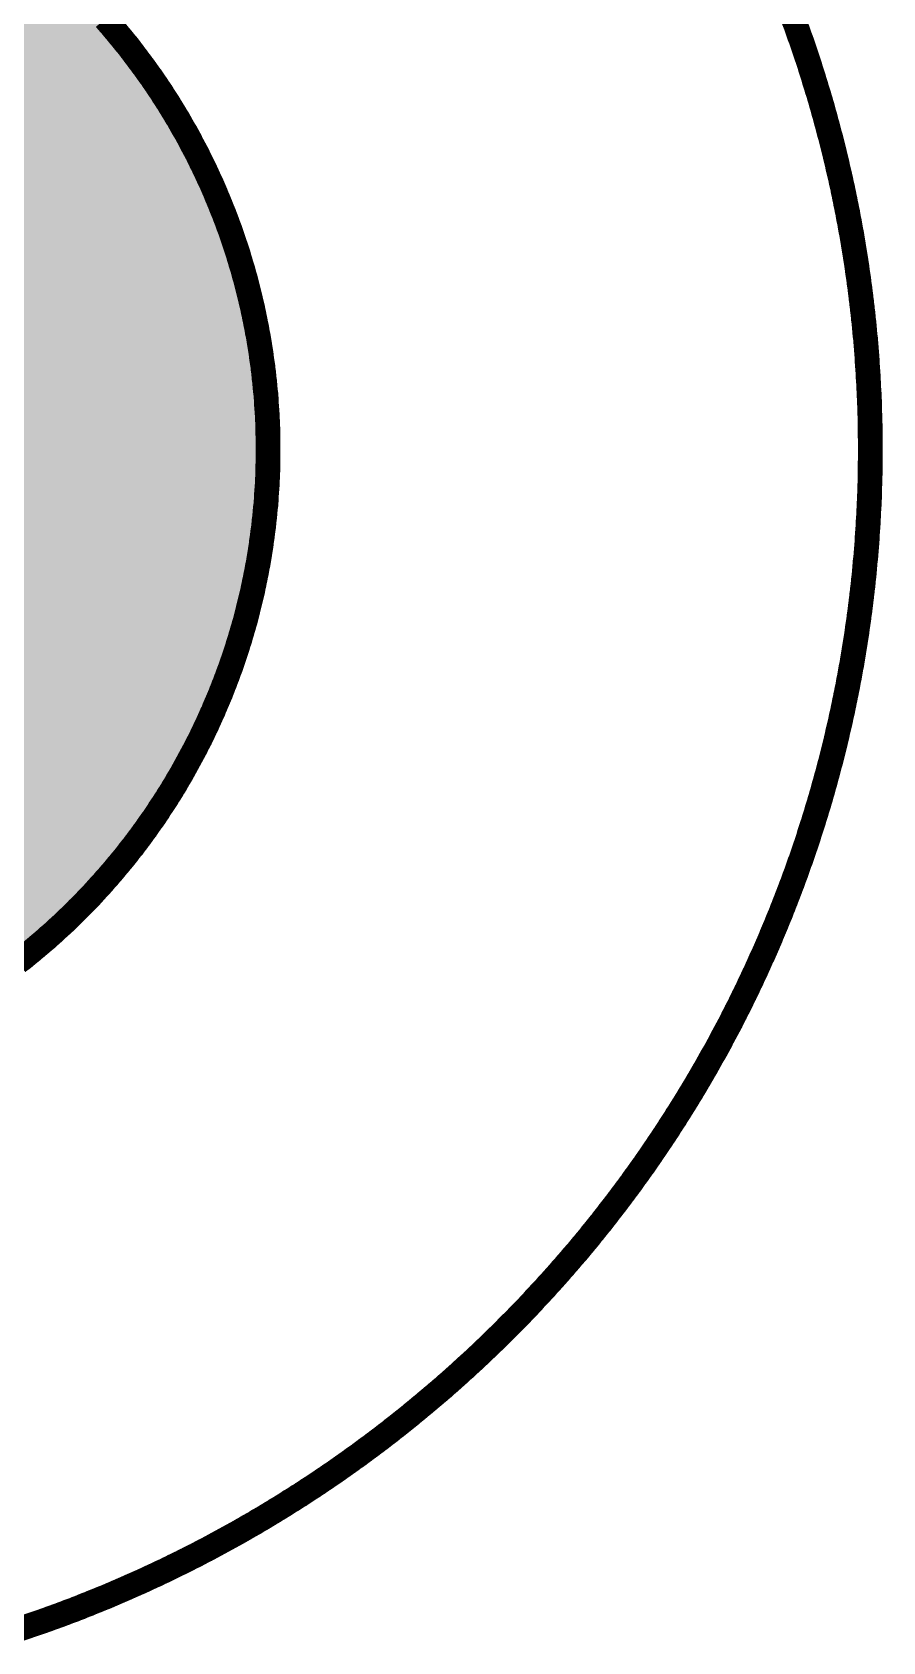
# Model space of a CAD drawing. Header units: millimetres. Extents: x 37412591 to 74834139, y 4258245 to 8527567.
# Drawn here: x 37413541.97 to 37413548.15, y 4260425.85 to 4260437.53 of the extents above; entities that cross this region are included whole.
import ezdxf

# ---------------------------------------------------------------- set-up
doc = ezdxf.new("R2010")
doc.units = ezdxf.units.MM
doc.layers.add('钻孔', color=7, linetype='Continuous')

# ---------------------------------------------------------------- blocks, each defined once
blk = doc.blocks.new('SUB_BLK_19')
at = {"color": 0, "const_width": 0.01}
for points in [[(0.5034, -0.002), (0.5034, -0.0027), (0.5034, -0.0024), (0.5034, -0.0014), (0.5034, 0), (0.5034, 0.0015), (0.5033, 0.0029), (0.5033, 0.0041), (0.5033, 0.0054), (0.5033, 0.0066), (0.5033, 0.0079), (0.5032, 0.0091), (0.5032, 0.0104), (0.5032, 0.0116), (0.5031, 0.0129), (0.5031, 0.0141), (0.5031, 0.0154), (0.503, 0.0166), (0.503, 0.0179), (0.5029, 0.0191), (0.5029, 0.0204), (0.5028, 0.0216), (0.5027, 0.0229), (0.5027, 0.0241), (0.5026, 0.0254), (0.5025, 0.0266), (0.5025, 0.0278), (0.5024, 0.0291), (0.5023, 0.0303), (0.5022, 0.0316), (0.5021, 0.0328), (0.5021, 0.0341), (0.502, 0.0353), (0.5019, 0.0366), (0.5018, 0.0378), (0.5017, 0.0391), (0.5016, 0.0403), (0.5015, 0.0415), (0.5014, 0.0428), (0.5012, 0.044), (0.5011, 0.0453), (0.501, 0.0465), (0.5009, 0.0478), (0.5008, 0.049), (0.5006, 0.0503), (0.5005, 0.0515), (0.5004, 0.0527), (0.5002, 0.054), (0.5001, 0.0552), (0.4999, 0.0565), (0.4998, 0.0577), (0.4996, 0.0589), (0.4995, 0.0602), (0.4993, 0.0614), (0.4992, 0.0627), (0.499, 0.0639), (0.4988, 0.0651), (0.4987, 0.0664), (0.4985, 0.0676), (0.4983, 0.0688), (0.4981, 0.0701), (0.498, 0.0713), (0.4978, 0.0725), (0.4976, 0.0738), (0.4974, 0.075), (0.4972, 0.0763), (0.497, 0.0775), (0.4968, 0.0787), (0.4966, 0.0799), (0.4964, 0.0812), (0.4962, 0.0824), (0.496, 0.0836), (0.4958, 0.0849), (0.4955, 0.0861), (0.4953, 0.0873), (0.4951, 0.0886), (0.4949, 0.0898), (0.4946, 0.091), (0.4944, 0.0922), (0.4942, 0.0935), (0.4939, 0.0947), (0.4937, 0.0959), (0.4934, 0.0971), (0.4932, 0.0984), (0.4929, 0.0996), (0.4927, 0.1008), (0.4924, 0.102), (0.4922, 0.1033), (0.4919, 0.1045), (0.4916, 0.1057), (0.4914, 0.1069), (0.4911, 0.1081), (0.4908, 0.1094), (0.4905, 0.1106), (0.4902, 0.1118), (0.49, 0.113), (0.4897, 0.1142), (0.4894, 0.1154), (0.4891, 0.1166), (0.4888, 0.1179), (0.4885, 0.1191), (0.4882, 0.1203), (0.4879, 0.1215), (0.4876, 0.1227), (0.4873, 0.1239), (0.4869, 0.1251), (0.4866, 0.1263), (0.4863, 0.1275), (0.486, 0.1287), (0.4856, 0.1299), (0.4853, 0.1312), (0.485, 0.1324), (0.4846, 0.1336), (0.4843, 0.1348), (0.484, 0.136), (0.4836, 0.1372), (0.4833, 0.1384), (0.4829, 0.1396), (0.4826, 0.1408), (0.4822, 0.142), (0.4818, 0.1431), (0.4815, 0.1443), (0.4811, 0.1455), (0.4807, 0.1467), (0.4804, 0.1479), (0.48, 0.1491), (0.4796, 0.1503), (0.4792, 0.1515), (0.4789, 0.1527), (0.4785, 0.1539), (0.4781, 0.1551), (0.4777, 0.1562), (0.4773, 0.1574), (0.4769, 0.1586), (0.4765, 0.1598), (0.4761, 0.161), (0.4757, 0.1622), (0.4753, 0.1633), (0.4748, 0.1645), (0.4744, 0.1657), (0.474, 0.1669), (0.4736, 0.168), (0.4732, 0.1692), (0.4727, 0.1704), (0.4723, 0.1716)], [(0.1596, -0.4776), (0.1608, -0.4772), (0.162, -0.4768), (0.1632, -0.4764), (0.1643, -0.476), (0.1655, -0.4756), (0.1667, -0.4752), (0.1679, -0.4748), (0.1691, -0.4744), (0.1702, -0.474), (0.1714, -0.4736), (0.1726, -0.4731), (0.1738, -0.4727), (0.1749, -0.4723), (0.1761, -0.4719), (0.1773, -0.4714), (0.1785, -0.471), (0.1796, -0.4705), (0.1808, -0.4701), (0.182, -0.4697), (0.1831, -0.4692), (0.1843, -0.4688), (0.1854, -0.4683), (0.1866, -0.4678), (0.1878, -0.4674), (0.1889, -0.4669), (0.1901, -0.4664), (0.1912, -0.466), (0.1924, -0.4655), (0.1936, -0.465), (0.1947, -0.4646), (0.1959, -0.4641), (0.197, -0.4636), (0.1982, -0.4631), (0.1993, -0.4626), (0.2005, -0.4621), (0.2016, -0.4616), (0.2028, -0.4611), (0.2039, -0.4606), (0.205, -0.4601), (0.2062, -0.4596), (0.2073, -0.4591), (0.2085, -0.4586), (0.2096, -0.4581), (0.2107, -0.4576), (0.2119, -0.457), (0.213, -0.4565), (0.2141, -0.456), (0.2153, -0.4555), (0.2164, -0.4549), (0.2175, -0.4544), (0.2187, -0.4539), (0.2198, -0.4533), (0.2209, -0.4528), (0.222, -0.4522), (0.2231, -0.4517), (0.2243, -0.4511), (0.2254, -0.4506), (0.2265, -0.45), (0.2276, -0.4495), (0.2287, -0.4489), (0.2299, -0.4483), (0.231, -0.4478), (0.2321, -0.4472), (0.2332, -0.4466), (0.2343, -0.446), (0.2354, -0.4455), (0.2365, -0.4449), (0.2376, -0.4443), (0.2387, -0.4437), (0.2398, -0.4431), (0.2409, -0.4425), (0.242, -0.4419), (0.2431, -0.4413), (0.2442, -0.4407), (0.2453, -0.4401), (0.2464, -0.4395), (0.2475, -0.4389), (0.2486, -0.4383), (0.2496, -0.4377), (0.2507, -0.4371), (0.2518, -0.4364), (0.2529, -0.4358), (0.254, -0.4352), (0.2551, -0.4346), (0.2561, -0.4339), (0.2572, -0.4333), (0.2583, -0.4327), (0.2594, -0.432), (0.2604, -0.4314), (0.2615, -0.4307), (0.2626, -0.4301), (0.2636, -0.4294), (0.2647, -0.4288), (0.2658, -0.4281), (0.2668, -0.4275), (0.2679, -0.4268), (0.2689, -0.4261), (0.27, -0.4255), (0.2711, -0.4248), (0.2721, -0.4241), (0.2732, -0.4235), (0.2742, -0.4228), (0.2753, -0.4221), (0.2763, -0.4214), (0.2774, -0.4207), (0.2784, -0.4201), (0.2794, -0.4194), (0.2805, -0.4187), (0.2815, -0.418), (0.2825, -0.4173), (0.2836, -0.4166), (0.2846, -0.4159), (0.2856, -0.4152), (0.2867, -0.4145), (0.2877, -0.4138), (0.2887, -0.4131), (0.2898, -0.4123), (0.2908, -0.4116), (0.2918, -0.4109), (0.2928, -0.4102), (0.2938, -0.4095), (0.2948, -0.4087), (0.2959, -0.408), (0.2969, -0.4073), (0.2979, -0.4065), (0.2989, -0.4058), (0.2999, -0.405), (0.3009, -0.4043), (0.3019, -0.4036), (0.3029, -0.4028), (0.3039, -0.4021), (0.3049, -0.4013), (0.3059, -0.4006), (0.3069, -0.3998), (0.3079, -0.399), (0.3089, -0.3983), (0.3099, -0.3975), (0.3108, -0.3967), (0.3118, -0.396), (0.3128, -0.3952), (0.3138, -0.3944), (0.3148, -0.3936), (0.3157, -0.3929), (0.3167, -0.3921), (0.3177, -0.3913), (0.3186, -0.3905), (0.3196, -0.3897), (0.3206, -0.3889), (0.3215, -0.3881), (0.3225, -0.3873), (0.3235, -0.3865), (0.3244, -0.3857), (0.3254, -0.3849), (0.3263, -0.3841), (0.3273, -0.3833), (0.3282, -0.3825), (0.3292, -0.3817), (0.3301, -0.3809), (0.3311, -0.3801), (0.332, -0.3792), (0.333, -0.3784), (0.3339, -0.3776), (0.3348, -0.3768), (0.3358, -0.3759), (0.3367, -0.3751), (0.3376, -0.3743), (0.3385, -0.3734), (0.3395, -0.3726), (0.3404, -0.3717), (0.3413, -0.3709), (0.3422, -0.3701), (0.3432, -0.3692), (0.3441, -0.3684), (0.345, -0.3675), (0.3459, -0.3667), (0.3468, -0.3658), (0.3477, -0.3649), (0.3486, -0.3641), (0.3495, -0.3632), (0.3504, -0.3623), (0.3513, -0.3615), (0.3522, -0.3606), (0.3531, -0.3597), (0.354, -0.3589), (0.3549, -0.358), (0.3558, -0.3571), (0.3566, -0.3562), (0.3575, -0.3553), (0.3584, -0.3544), (0.3593, -0.3536), (0.3602, -0.3527), (0.361, -0.3518), (0.3619, -0.3509), (0.3628, -0.35), (0.3636, -0.3491), (0.3645, -0.3482), (0.3654, -0.3473), (0.3662, -0.3464), (0.3671, -0.3455), (0.3679, -0.3445), (0.3688, -0.3436), (0.3696, -0.3427), (0.3705, -0.3418), (0.3713, -0.3409), (0.3722, -0.34), (0.373, -0.339), (0.3739, -0.3381), (0.3747, -0.3372), (0.3755, -0.3363), (0.3764, -0.3353), (0.3772, -0.3344), (0.378, -0.3335), (0.3788, -0.3325), (0.3797, -0.3316), (0.3805, -0.3306), (0.3813, -0.3297), (0.3821, -0.3288), (0.3829, -0.3278), (0.3837, -0.3269), (0.3846, -0.3259), (0.3854, -0.325), (0.3862, -0.324), (0.387, -0.323), (0.3878, -0.3221), (0.3886, -0.3211), (0.3894, -0.3202), (0.3902, -0.3192), (0.3909, -0.3182), (0.3917, -0.3173), (0.3925, -0.3163), (0.3933, -0.3153), (0.3941, -0.3143), (0.3949, -0.3134), (0.3956, -0.3124), (0.3964, -0.3114), (0.3972, -0.3104), (0.3979, -0.3094), (0.3987, -0.3084), (0.3995, -0.3074), (0.4002, -0.3065), (0.401, -0.3055), (0.4017, -0.3045), (0.4025, -0.3035), (0.4032, -0.3025), (0.404, -0.3015), (0.4047, -0.3005), (0.4055, -0.2995), (0.4062, -0.2985), (0.407, -0.2975), (0.4077, -0.2964), (0.4084, -0.2954), (0.4092, -0.2944), (0.4099, -0.2934), (0.4106, -0.2924), (0.4113, -0.2914), (0.4121, -0.2904), (0.4128, -0.2893), (0.4135, -0.2883), (0.4142, -0.2873), (0.4149, -0.2863), (0.4156, -0.2852), (0.4163, -0.2842), (0.417, -0.2832), (0.4177, -0.2821), (0.4184, -0.2811), (0.4191, -0.2801), (0.4198, -0.279), (0.4205, -0.278), (0.4212, -0.2769), (0.4219, -0.2759), (0.4225, -0.2748), (0.4232, -0.2738), (0.4239, -0.2727), (0.4246, -0.2717), (0.4252, -0.2706), (0.4259, -0.2696), (0.4266, -0.2685), (0.4272, -0.2675), (0.4279, -0.2664), (0.4286, -0.2653), (0.4292, -0.2643), (0.4299, -0.2632), (0.4305, -0.2621), (0.4312, -0.2611), (0.4318, -0.26), (0.4325, -0.2589), (0.4331, -0.2579), (0.4337, -0.2568), (0.4344, -0.2557), (0.435, -0.2546), (0.4356, -0.2536), (0.4362, -0.2525), (0.4369, -0.2514), (0.4375, -0.2503), (0.4381, -0.2492), (0.4387, -0.2481), (0.4393, -0.247), (0.4399, -0.246), (0.4406, -0.2449), (0.4412, -0.2438), (0.4418, -0.2427), (0.4424, -0.2416), (0.443, -0.2405), (0.4435, -0.2394), (0.4441, -0.2383), (0.4447, -0.2372), (0.4453, -0.2361), (0.4459, -0.235), (0.4465, -0.2339), (0.4471, -0.2328), (0.4476, -0.2317), (0.4482, -0.2305), (0.4488, -0.2294), (0.4493, -0.2283), (0.4499, -0.2272), (0.4505, -0.2261), (0.451, -0.225), (0.4516, -0.2238), (0.4521, -0.2227), (0.4527, -0.2216), (0.4532, -0.2205), (0.4538, -0.2194), (0.4543, -0.2182), (0.4548, -0.2171), (0.4554, -0.216), (0.4559, -0.2148), (0.4564, -0.2137), (0.457, -0.2126), (0.4575, -0.2114), (0.458, -0.2103), (0.4585, -0.2092), (0.459, -0.208), (0.4595, -0.2069), (0.4601, -0.2058), (0.4606, -0.2046), (0.4611, -0.2035), (0.4616, -0.2023), (0.4621, -0.2012), (0.4626, -0.2), (0.4631, -0.1989), (0.4635, -0.1977), (0.464, -0.1966), (0.4645, -0.1954), (0.465, -0.1943), (0.4655, -0.1931), (0.4659, -0.192), (0.4664, -0.1908), (0.4669, -0.1897), (0.4674, -0.1885), (0.4678, -0.1873), (0.4683, -0.1862), (0.4687, -0.185), (0.4692, -0.1839), (0.4696, -0.1827), (0.4701, -0.1815), (0.4705, -0.1804), (0.471, -0.1792), (0.4714, -0.178), (0.4719, -0.1769), (0.4723, -0.1757), (0.4727, -0.1745), (0.4732, -0.1733), (0.4736, -0.1722), (0.474, -0.171), (0.4744, -0.1698), (0.4748, -0.1686), (0.4753, -0.1675), (0.4757, -0.1663), (0.4761, -0.1651), (0.4765, -0.1639), (0.4769, -0.1627), (0.4773, -0.1616), (0.4777, -0.1604), (0.4781, -0.1592), (0.4785, -0.158), (0.4788, -0.1568), (0.4792, -0.1556), (0.4796, -0.1544), (0.48, -0.1532), (0.4804, -0.1521), (0.4807, -0.1509), (0.4811, -0.1497), (0.4815, -0.1485), (0.4818, -0.1473), (0.4822, -0.1461), (0.4826, -0.1449), (0.4829, -0.1437), (0.4833, -0.1425), (0.4836, -0.1413), (0.484, -0.1401), (0.4843, -0.1389), (0.4846, -0.1377), (0.485, -0.1365), (0.4853, -0.1353), (0.4856, -0.1341), (0.486, -0.1329), (0.4863, -0.1317), (0.4866, -0.1305), (0.4869, -0.1293), (0.4873, -0.128), (0.4876, -0.1268), (0.4879, -0.1256), (0.4882, -0.1244), (0.4885, -0.1232), (0.4888, -0.122), (0.4891, -0.1208), (0.4894, -0.1196), (0.4897, -0.1183), (0.49, -0.1171), (0.4902, -0.1159), (0.4905, -0.1147), (0.4908, -0.1135), (0.4911, -0.1123), (0.4914, -0.111), (0.4916, -0.1098), (0.4919, -0.1086), (0.4922, -0.1074), (0.4924, -0.1062), (0.4927, -0.1049), (0.4929, -0.1037), (0.4932, -0.1025), (0.4934, -0.1013), (0.4937, -0.1001), (0.4939, -0.0988), (0.4942, -0.0976), (0.4944, -0.0964), (0.4946, -0.0951), (0.4949, -0.0939), (0.4951, -0.0927), (0.4953, -0.0915), (0.4955, -0.0902), (0.4958, -0.089), (0.496, -0.0878), (0.4962, -0.0865), (0.4964, -0.0853), (0.4966, -0.0841), (0.4968, -0.0828), (0.497, -0.0816), (0.4972, -0.0804), (0.4974, -0.0791), (0.4976, -0.0779), (0.4978, -0.0767), (0.498, -0.0754), (0.4981, -0.0742), (0.4983, -0.073), (0.4985, -0.0717), (0.4987, -0.0705), (0.4988, -0.0693), (0.499, -0.068), (0.4992, -0.0668), (0.4993, -0.0655), (0.4995, -0.0643), (0.4996, -0.0631), (0.4998, -0.0618), (0.4999, -0.0606), (0.5001, -0.0593), (0.5002, -0.0581), (0.5004, -0.0569), (0.5005, -0.0556), (0.5006, -0.0544), (0.5008, -0.0531), (0.5009, -0.0519), (0.501, -0.0507), (0.5011, -0.0494), (0.5012, -0.0482), (0.5013, -0.0469), (0.5015, -0.0457), (0.5016, -0.0444), (0.5017, -0.0432), (0.5018, -0.0419), (0.5019, -0.0407), (0.502, -0.0395), (0.5021, -0.0382), (0.5021, -0.037), (0.5022, -0.0357), (0.5023, -0.0345), (0.5024, -0.0332), (0.5025, -0.032), (0.5025, -0.0307), (0.5026, -0.0295), (0.5027, -0.0282), (0.5027, -0.027), (0.5028, -0.0257), (0.5029, -0.0245), (0.5029, -0.0232), (0.503, -0.022), (0.503, -0.0208), (0.5031, -0.0195), (0.5031, -0.0183), (0.5031, -0.017), (0.5032, -0.0158), (0.5032, -0.0145), (0.5032, -0.0133), (0.5033, -0.012), (0.5033, -0.0108), (0.5033, -0.0095), (0.5033, -0.0083), (0.5033, -0.007), (0.5034, -0.0058), (0.5034, -0.0045), (0.5034, -0.0033), (0.5034, -0.002), (0.5034, -0.002)], [(0.2603, -0.002), (0.2603, -0.0027), (0.2603, -0.0024), (0.2603, -0.0014), (0.2603, 0), (0.2603, 0.0015), (0.2603, 0.0029), (0.2602, 0.0041), (0.2602, 0.0054), (0.2602, 0.0066), (0.2601, 0.0079), (0.2601, 0.0091), (0.26, 0.0104), (0.26, 0.0116), (0.2599, 0.0128), (0.2598, 0.0141), (0.2597, 0.0153), (0.2596, 0.0166), (0.2596, 0.0178), (0.2595, 0.0191), (0.2594, 0.0203), (0.2592, 0.0216), (0.2591, 0.0228), (0.259, 0.024), (0.2589, 0.0253), (0.2587, 0.0265), (0.2586, 0.0278), (0.2585, 0.029), (0.2583, 0.0302), (0.2582, 0.0315), (0.258, 0.0327), (0.2578, 0.0339), (0.2576, 0.0352), (0.2575, 0.0364), (0.2573, 0.0377), (0.2571, 0.0389), (0.2569, 0.0401), (0.2567, 0.0413), (0.2565, 0.0426), (0.2563, 0.0438), (0.256, 0.045), (0.2558, 0.0463), (0.2556, 0.0475), (0.2553, 0.0487), (0.2551, 0.0499), (0.2548, 0.0512), (0.2546, 0.0524), (0.2543, 0.0536), (0.2541, 0.0548), (0.2538, 0.056), (0.2535, 0.0572), (0.2532, 0.0585), (0.2529, 0.0597), (0.2526, 0.0609), (0.2523, 0.0621), (0.252, 0.0633), (0.2517, 0.0645), (0.2514, 0.0657), (0.2511, 0.0669), (0.2507, 0.0681), (0.2504, 0.0693), (0.2501, 0.0705), (0.2497, 0.0717), (0.2493, 0.0729), (0.249, 0.0741), (0.2486, 0.0753), (0.2483, 0.0765), (0.2479, 0.0777), (0.2475, 0.0789), (0.2471, 0.0801), (0.2467, 0.0812), (0.2463, 0.0824), (0.2459, 0.0836), (0.2455, 0.0848), (0.2451, 0.086), (0.2447, 0.0871), (0.2442, 0.0883), (0.2438, 0.0895), (0.2434, 0.0906), (0.2429, 0.0918), (0.2425, 0.093), (0.242, 0.0941), (0.2415, 0.0953), (0.2411, 0.0964), (0.2406, 0.0976), (0.2401, 0.0988), (0.2396, 0.0999), (0.2392, 0.101), (0.2387, 0.1022), (0.2382, 0.1033), (0.2377, 0.1045), (0.2372, 0.1056), (0.2366, 0.1068), (0.2361, 0.1079), (0.2356, 0.109), (0.2351, 0.1101), (0.2345, 0.1113), (0.234, 0.1124), (0.2334, 0.1135), (0.2329, 0.1146), (0.2323, 0.1158), (0.2318, 0.1169), (0.2312, 0.118), (0.2306, 0.1191), (0.23, 0.1202), (0.2294, 0.1213), (0.2289, 0.1224), (0.2283, 0.1235), (0.2277, 0.1246), (0.2271, 0.1257), (0.2264, 0.1268), (0.2258, 0.1278), (0.2252, 0.1289), (0.2246, 0.13), (0.224, 0.1311), (0.2233, 0.1321), (0.2227, 0.1332), (0.222, 0.1343), (0.2214, 0.1353), (0.2207, 0.1364), (0.2201, 0.1375), (0.2194, 0.1385), (0.2187, 0.1396), (0.218, 0.1406), (0.2174, 0.1417), (0.2167, 0.1427), (0.216, 0.1437), (0.2153, 0.1448), (0.2146, 0.1458), (0.2139, 0.1468), (0.2132, 0.1479), (0.2124, 0.1489), (0.2117, 0.1499), (0.211, 0.1509), (0.2103, 0.1519), (0.2095, 0.1529), (0.2088, 0.1539), (0.208, 0.1549), (0.2073, 0.1559), (0.2065, 0.1569), (0.2058, 0.1579), (0.205, 0.1589), (0.2043, 0.1599), (0.2035, 0.1609), (0.2027, 0.1618), (0.2019, 0.1628), (0.2011, 0.1638), (0.2003, 0.1647), (0.1995, 0.1657), (0.1987, 0.1667), (0.1979, 0.1676), (0.1971, 0.1686), (0.1963, 0.1695), (0.1955, 0.1704), (0.1947, 0.1714)], [(0.1592, -0.2088), (0.1602, -0.208), (0.1612, -0.2073), (0.1622, -0.2065), (0.1631, -0.2057), (0.1641, -0.2049), (0.1651, -0.2041), (0.166, -0.2033), (0.167, -0.2025), (0.1679, -0.2017), (0.1689, -0.2009), (0.1698, -0.2001), (0.1708, -0.1993), (0.1717, -0.1984), (0.1727, -0.1976), (0.1736, -0.1968), (0.1745, -0.1959), (0.1754, -0.1951), (0.1763, -0.1943), (0.1773, -0.1934), (0.1782, -0.1926), (0.1791, -0.1917), (0.18, -0.1908), (0.1809, -0.19), (0.1818, -0.1891), (0.1827, -0.1882), (0.1835, -0.1873), (0.1844, -0.1865), (0.1853, -0.1856), (0.1862, -0.1847), (0.187, -0.1838), (0.1879, -0.1829), (0.1888, -0.182), (0.1896, -0.1811), (0.1905, -0.1801), (0.1913, -0.1792), (0.1921, -0.1783), (0.193, -0.1774), (0.1938, -0.1765), (0.1946, -0.1755), (0.1955, -0.1746), (0.1963, -0.1736), (0.1971, -0.1727), (0.1979, -0.1718), (0.1987, -0.1708), (0.1995, -0.1698), (0.2003, -0.1689), (0.2011, -0.1679), (0.2019, -0.167), (0.2027, -0.166), (0.2035, -0.165), (0.2042, -0.164), (0.205, -0.163), (0.2058, -0.1621), (0.2065, -0.1611), (0.2073, -0.1601), (0.208, -0.1591), (0.2088, -0.1581), (0.2095, -0.1571), (0.2102, -0.1561), (0.211, -0.1551), (0.2117, -0.154), (0.2124, -0.153), (0.2131, -0.152), (0.2139, -0.151), (0.2146, -0.15), (0.2153, -0.1489), (0.216, -0.1479), (0.2166, -0.1468), (0.2173, -0.1458), (0.218, -0.1448), (0.2187, -0.1437), (0.2194, -0.1427), (0.22, -0.1416), (0.2207, -0.1406), (0.2214, -0.1395), (0.222, -0.1384), (0.2227, -0.1374), (0.2233, -0.1363), (0.2239, -0.1352), (0.2246, -0.1341), (0.2252, -0.1331), (0.2258, -0.132), (0.2264, -0.1309), (0.227, -0.1298), (0.2276, -0.1287), (0.2282, -0.1276), (0.2288, -0.1265), (0.2294, -0.1254), (0.23, -0.1243), (0.2306, -0.1232), (0.2312, -0.1221), (0.2317, -0.121), (0.2323, -0.1199), (0.2329, -0.1188), (0.2334, -0.1177), (0.234, -0.1165), (0.2345, -0.1154), (0.235, -0.1143), (0.2356, -0.1132), (0.2361, -0.112), (0.2366, -0.1109), (0.2371, -0.1098), (0.2376, -0.1086), (0.2382, -0.1075), (0.2386, -0.1063), (0.2391, -0.1052), (0.2396, -0.104), (0.2401, -0.1029), (0.2406, -0.1017), (0.2411, -0.1006), (0.2415, -0.0994), (0.242, -0.0983), (0.2424, -0.0971), (0.2429, -0.096), (0.2433, -0.0948), (0.2438, -0.0936), (0.2442, -0.0924), (0.2446, -0.0913), (0.2451, -0.0901), (0.2455, -0.0889), (0.2459, -0.0877), (0.2463, -0.0866), (0.2467, -0.0854), (0.2471, -0.0842), (0.2475, -0.083), (0.2479, -0.0818), (0.2482, -0.0806), (0.2486, -0.0795), (0.249, -0.0783), (0.2493, -0.0771), (0.2497, -0.0759), (0.25, -0.0747), (0.2504, -0.0735), (0.2507, -0.0723), (0.2511, -0.0711), (0.2514, -0.0699), (0.2517, -0.0687), (0.252, -0.0675), (0.2523, -0.0662), (0.2526, -0.065), (0.2529, -0.0638), (0.2532, -0.0626), (0.2535, -0.0614), (0.2538, -0.0602), (0.2541, -0.059), (0.2543, -0.0577), (0.2546, -0.0565), (0.2548, -0.0553), (0.2551, -0.0541), (0.2553, -0.0529), (0.2556, -0.0516), (0.2558, -0.0504), (0.256, -0.0492), (0.2563, -0.048), (0.2565, -0.0467), (0.2567, -0.0455), (0.2569, -0.0443), (0.2571, -0.043), (0.2573, -0.0418), (0.2575, -0.0406), (0.2576, -0.0393), (0.2578, -0.0381), (0.258, -0.0369), (0.2581, -0.0356), (0.2583, -0.0344), (0.2585, -0.0331), (0.2586, -0.0319), (0.2587, -0.0307), (0.2589, -0.0294), (0.259, -0.0282), (0.2591, -0.0269), (0.2592, -0.0257), (0.2594, -0.0245), (0.2595, -0.0232), (0.2596, -0.022), (0.2596, -0.0207), (0.2597, -0.0195), (0.2598, -0.0182), (0.2599, -0.017), (0.26, -0.0158), (0.26, -0.0145), (0.2601, -0.0133), (0.2601, -0.012), (0.2602, -0.0108), (0.2602, -0.0095), (0.2602, -0.0083), (0.2603, -0.007), (0.2603, -0.0058), (0.2603, -0.0045), (0.2603, -0.0033), (0.2603, -0.002), (0.2603, -0.002)]]:
    blk.add_lwpolyline(points, dxfattribs=at)
at = {"color": 0}
for points in [[(0.1679, 0.1976), (-0.1606, -0.2103), (0.165, 0.2)], [(-0.1596, -0.2111), (-0.1606, -0.2103), (0.1679, 0.1976)], [(-0.1606, -0.2103), (0.1679, 0.1976), (0.1679, 0.1976)], [(-0.1586, -0.2118), (-0.1596, -0.2111), (0.1679, 0.1976)], [(0.1707, 0.1952), (-0.1586, -0.2118), (0.1679, 0.1976)], [(-0.1576, -0.2126), (-0.1586, -0.2118), (0.1707, 0.1952)], [(-0.1586, -0.2118), (0.1707, 0.1952), (0.1707, 0.1952)], [(-0.1566, -0.2133), (-0.1576, -0.2126), (0.1707, 0.1952)], [(0.1726, 0.1935), (-0.1566, -0.2133), (0.1707, 0.1952)], [(-0.1556, -0.2141), (-0.1566, -0.2133), (0.1726, 0.1935)], [(-0.1566, -0.2133), (0.1726, 0.1935), (0.1726, 0.1935)], [(-0.1546, -0.2148), (-0.1556, -0.2141), (0.1726, 0.1935)], [(-0.1536, -0.2155), (-0.1546, -0.2148), (0.1726, 0.1935)], [(0.1735, 0.1927), (-0.1536, -0.2155), (0.1726, 0.1935)], [(-0.1526, -0.2162), (-0.1536, -0.2155), (0.1735, 0.1927)], [(-0.1536, -0.2155), (0.1735, 0.1927), (0.1735, 0.1927)], [(0.1452, -0.219), (-0.1526, -0.2162), (0.1735, 0.1927)], [(0.1462, -0.2183), (0.1452, -0.219), (0.1735, 0.1927)], [(0.1503, -0.2154), (0.1462, -0.2183), (0.1735, 0.1927)], [(0.1754, 0.191), (0.1503, -0.2154), (0.1735, 0.1927)], [(0.1513, -0.2147), (0.1503, -0.2154), (0.1754, 0.191)], [(0.1503, -0.2154), (0.1754, 0.191), (0.1754, 0.191)], [(0.1772, 0.1893), (0.1513, -0.2147), (0.1754, 0.191)], [(0.1523, -0.214), (0.1513, -0.2147), (0.1772, 0.1893)], [(0.1513, -0.2147), (0.1772, 0.1893), (0.1772, 0.1893)], [(0.1533, -0.2132), (0.1523, -0.214), (0.1772, 0.1893)], [(0.179, 0.1876), (0.1533, -0.2132), (0.1772, 0.1893)], [(0.1544, -0.2125), (0.1533, -0.2132), (0.179, 0.1876)], [(0.1533, -0.2132), (0.179, 0.1876), (0.179, 0.1876)], [(0.1554, -0.2118), (0.1544, -0.2125), (0.179, 0.1876)], [(0.1563, -0.211), (0.1554, -0.2118), (0.179, 0.1876)], [(0.1817, 0.185), (0.1563, -0.211), (0.179, 0.1876)], [(0.1573, -0.2103), (0.1563, -0.211), (0.1817, 0.185)], [(0.1563, -0.211), (0.1817, 0.185), (0.1817, 0.185)], [(0.1583, -0.2095), (0.1573, -0.2103), (0.1817, 0.185)], [(0.1593, -0.2087), (0.1583, -0.2095), (0.1817, 0.185)], [(0.1826, 0.1841), (0.1593, -0.2087), (0.1817, 0.185)], [(0.1632, -0.2056), (0.1593, -0.2087), (0.1826, 0.1841)], [(0.1593, -0.2087), (0.1826, 0.1841), (0.1826, 0.1841)], [(0.1642, -0.2048), (0.1632, -0.2056), (0.1826, 0.1841)], [(0.1652, -0.204), (0.1642, -0.2048), (0.1826, 0.1841)], [(0.1844, 0.1824), (0.1652, -0.204), (0.1826, 0.1841)], [(0.1661, -0.2033), (0.1652, -0.204), (0.1844, 0.1824)], [(0.1652, -0.204), (0.1844, 0.1824), (0.1844, 0.1824)], [(0.1671, -0.2025), (0.1661, -0.2033), (0.1844, 0.1824)], [(0.168, -0.2016), (0.1671, -0.2025), (0.1844, 0.1824)], [(0.1861, 0.1806), (0.168, -0.2016), (0.1844, 0.1824)], [(0.169, -0.2008), (0.168, -0.2016), (0.1861, 0.1806)], [(0.168, -0.2016), (0.1861, 0.1806), (0.1861, 0.1806)], [(0.1699, -0.2), (0.169, -0.2008), (0.1861, 0.1806)], [(0.187, 0.1797), (0.1699, -0.2), (0.1861, 0.1806)], [(0.1709, -0.1992), (0.1699, -0.2), (0.187, 0.1797)], [(0.1699, -0.2), (0.187, 0.1797), (0.187, 0.1797)], [(0.1718, -0.1984), (0.1709, -0.1992), (0.187, 0.1797)], [(0.1727, -0.1975), (0.1718, -0.1984), (0.187, 0.1797)], [(0.1887, 0.1779), (0.1727, -0.1975), (0.187, 0.1797)], [(0.1737, -0.1967), (0.1727, -0.1975), (0.1887, 0.1779)], [(0.1727, -0.1975), (0.1887, 0.1779), (0.1887, 0.1779)], [(0.1746, -0.1959), (0.1737, -0.1967), (0.1887, 0.1779)], [(0.1755, -0.195), (0.1746, -0.1959), (0.1887, 0.1779)], [(0.1904, 0.1761), (0.1755, -0.195), (0.1887, 0.1779)], [(0.1764, -0.1942), (0.1755, -0.195), (0.1904, 0.1761)], [(0.1755, -0.195), (0.1904, 0.1761), (0.1904, 0.1761)], [(0.1773, -0.1933), (0.1764, -0.1942), (0.1904, 0.1761)], [(0.1921, 0.1742), (0.1773, -0.1933), (0.1904, 0.1761)], [(0.1782, -0.1925), (0.1773, -0.1933), (0.1921, 0.1742)], [(0.1773, -0.1933), (0.1921, 0.1742), (0.1921, 0.1742)], [(0.1791, -0.1916), (0.1782, -0.1925), (0.1921, 0.1742)], [(0.1929, 0.1733), (0.1791, -0.1916), (0.1921, 0.1742)], [(0.1827, -0.1881), (0.1791, -0.1916), (0.1929, 0.1733)], [(0.1791, -0.1916), (0.1929, 0.1733), (0.1929, 0.1733)], [(0.1954, 0.1705), (0.1827, -0.1881), (0.1929, 0.1733)], [(0.1836, -0.1873), (0.1827, -0.1881), (0.1954, 0.1705)], [(0.1827, -0.1881), (0.1954, 0.1705), (0.1954, 0.1705)], [(0.1845, -0.1864), (0.1836, -0.1873), (0.1954, 0.1705)], [(0.1962, 0.1696), (0.1845, -0.1864), (0.1954, 0.1705)], [(0.1854, -0.1855), (0.1845, -0.1864), (0.1962, 0.1696)], [(0.1845, -0.1864), (0.1962, 0.1696), (0.1962, 0.1696)], [(0.1862, -0.1846), (0.1854, -0.1855), (0.1962, 0.1696)], [(0.1987, 0.1667), (0.1862, -0.1846), (0.1962, 0.1696)], [(0.1871, -0.1837), (0.1862, -0.1846), (0.1987, 0.1667)], [(0.1862, -0.1846), (0.1987, 0.1667), (0.1987, 0.1667)], [(0.188, -0.1828), (0.1871, -0.1837), (0.1987, 0.1667)], [(0.1888, -0.1819), (0.188, -0.1828), (0.1987, 0.1667)], [(0.2003, 0.1648), (0.1888, -0.1819), (0.1987, 0.1667)], [(0.1897, -0.181), (0.1888, -0.1819), (0.2003, 0.1648)], [(0.1888, -0.1819), (0.2003, 0.1648), (0.2003, 0.1648)], [(0.1905, -0.1801), (0.1897, -0.181), (0.2003, 0.1648)], [(0.2026, 0.1619), (0.1905, -0.1801), (0.2003, 0.1648)], [(0.1995, 0.1658), (0.2003, 0.1648), (0.1987, 0.1667)], [(0.2011, 0.1639), (0.2019, 0.1629), (0.2003, 0.1648)], [(0.2019, 0.1629), (0.2026, 0.1619), (0.2003, 0.1648)], [(0.1914, -0.1792), (0.1905, -0.1801), (0.2026, 0.1619)], [(0.1905, -0.1801), (0.2026, 0.1619), (0.2026, 0.1619)], [(0.1922, -0.1782), (0.1914, -0.1792), (0.2026, 0.1619)], [(0.2034, 0.1609), (0.1922, -0.1782), (0.2026, 0.1619)], [(0.193, -0.1773), (0.1922, -0.1782), (0.2034, 0.1609)], [(0.1922, -0.1782), (0.2034, 0.1609), (0.2034, 0.1609)], [(0.2057, 0.158), (0.193, -0.1773), (0.2034, 0.1609)], [(0.1939, -0.1764), (0.193, -0.1773), (0.2057, 0.158)], [(0.193, -0.1773), (0.2057, 0.158), (0.2057, 0.158)], [(0.1947, -0.1755), (0.1939, -0.1764), (0.2057, 0.158)], [(0.1955, -0.1745), (0.1947, -0.1755), (0.2057, 0.158)], [(0.2072, 0.156), (0.1955, -0.1745), (0.2057, 0.158)], [(0.1963, -0.1736), (0.1955, -0.1745), (0.2072, 0.156)], [(0.1955, -0.1745), (0.2072, 0.156), (0.2072, 0.156)], [(0.2087, 0.154), (0.1963, -0.1736), (0.2072, 0.156)], [(0.2042, 0.16), (0.205, 0.159), (0.2034, 0.1609)], [(0.205, 0.159), (0.2057, 0.158), (0.2034, 0.1609)], [(0.2065, 0.157), (0.2072, 0.156), (0.2057, 0.158)], [(0.208, 0.155), (0.2087, 0.154), (0.2072, 0.156)], [(0.1972, -0.1726), (0.1963, -0.1736), (0.2087, 0.154)], [(0.1963, -0.1736), (0.2087, 0.154), (0.2087, 0.154)], [(0.198, -0.1717), (0.1972, -0.1726), (0.2087, 0.154)], [(0.1988, -0.1707), (0.198, -0.1717), (0.2087, 0.154)], [(0.2102, 0.152), (0.1988, -0.1707), (0.2087, 0.154)], [(0.1996, -0.1698), (0.1988, -0.1707), (0.2102, 0.152)], [(0.1988, -0.1707), (0.2102, 0.152), (0.2102, 0.152)], [(0.2004, -0.1688), (0.1996, -0.1698), (0.2102, 0.152)], [(0.2012, -0.1678), (0.2004, -0.1688), (0.2102, 0.152)], [(0.2109, 0.151), (0.2012, -0.1678), (0.2102, 0.152)], [(0.202, -0.1669), (0.2012, -0.1678), (0.2109, 0.151)], [(0.2012, -0.1678), (0.2109, 0.151), (0.2109, 0.151)], [(0.2027, -0.1659), (0.202, -0.1669), (0.2109, 0.151)], [(0.2131, 0.1479), (0.2027, -0.1659), (0.2109, 0.151)], [(0.2095, 0.153), (0.2102, 0.152), (0.2087, 0.154)], [(0.2117, 0.15), (0.2124, 0.149), (0.2109, 0.151)], [(0.2124, 0.149), (0.2131, 0.1479), (0.2109, 0.151)], [(0.2035, -0.1649), (0.2027, -0.1659), (0.2131, 0.1479)], [(0.2027, -0.1659), (0.2131, 0.1479), (0.2131, 0.1479)], [(0.2159, 0.1438), (0.2035, -0.1649), (0.2131, 0.1479)], [(0.2043, -0.164), (0.2035, -0.1649), (0.2159, 0.1438)], [(0.2035, -0.1649), (0.2159, 0.1438), (0.2159, 0.1438)], [(0.2051, -0.163), (0.2043, -0.164), (0.2159, 0.1438)], [(0.2058, -0.162), (0.2051, -0.163), (0.2159, 0.1438)], [(0.2173, 0.1417), (0.2058, -0.162), (0.2159, 0.1438)], [(0.2138, 0.1469), (0.2145, 0.1459), (0.2131, 0.1479)], [(0.2145, 0.1459), (0.2152, 0.1449), (0.2131, 0.1479)], [(0.2152, 0.1449), (0.2159, 0.1438), (0.2131, 0.1479)], [(0.2166, 0.1428), (0.2173, 0.1417), (0.2159, 0.1438)], [(0.2066, -0.161), (0.2058, -0.162), (0.2173, 0.1417)], [(0.2058, -0.162), (0.2173, 0.1417), (0.2173, 0.1417)], [(0.2073, -0.16), (0.2066, -0.161), (0.2173, 0.1417)], [(0.218, 0.1407), (0.2073, -0.16), (0.2173, 0.1417)], [(0.2081, -0.159), (0.2073, -0.16), (0.218, 0.1407)], [(0.2073, -0.16), (0.218, 0.1407), (0.218, 0.1407)], [(0.2088, -0.158), (0.2081, -0.159), (0.218, 0.1407)], [(0.2193, 0.1386), (0.2088, -0.158), (0.218, 0.1407)], [(0.2096, -0.157), (0.2088, -0.158), (0.2193, 0.1386)], [(0.2088, -0.158), (0.2193, 0.1386), (0.2193, 0.1386)], [(0.2103, -0.156), (0.2096, -0.157), (0.2193, 0.1386)], [(0.211, -0.155), (0.2103, -0.156), (0.2193, 0.1386)], [(0.22, 0.1375), (0.211, -0.155), (0.2193, 0.1386)], [(0.2118, -0.154), (0.211, -0.155), (0.22, 0.1375)], [(0.211, -0.155), (0.22, 0.1375), (0.22, 0.1375)], [(0.2125, -0.1529), (0.2118, -0.154), (0.22, 0.1375)], [(0.2213, 0.1354), (0.2125, -0.1529), (0.22, 0.1375)], [(0.2187, 0.1397), (0.2193, 0.1386), (0.218, 0.1407)], [(0.2207, 0.1365), (0.2213, 0.1354), (0.22, 0.1375)], [(0.2132, -0.1519), (0.2125, -0.1529), (0.2213, 0.1354)], [(0.2125, -0.1529), (0.2213, 0.1354), (0.2213, 0.1354)], [(0.2226, 0.1333), (0.2132, -0.1519), (0.2213, 0.1354)], [(0.2139, -0.1509), (0.2132, -0.1519), (0.2226, 0.1333)], [(0.2132, -0.1519), (0.2226, 0.1333), (0.2226, 0.1333)], [(0.2146, -0.1499), (0.2139, -0.1509), (0.2226, 0.1333)], [(0.2153, -0.1488), (0.2146, -0.1499), (0.2226, 0.1333)], [(0.2245, 0.1301), (0.2153, -0.1488), (0.2226, 0.1333)], [(0.216, -0.1478), (0.2153, -0.1488), (0.2245, 0.1301)], [(0.2153, -0.1488), (0.2245, 0.1301), (0.2245, 0.1301)], [(0.2258, 0.1279), (0.216, -0.1478), (0.2245, 0.1301)], [(0.222, 0.1344), (0.2226, 0.1333), (0.2213, 0.1354)], [(0.2233, 0.1322), (0.2239, 0.1312), (0.2226, 0.1333)], [(0.2239, 0.1312), (0.2245, 0.1301), (0.2226, 0.1333)], [(0.2252, 0.129), (0.2258, 0.1279), (0.2245, 0.1301)], [(0.2167, -0.1468), (0.216, -0.1478), (0.2258, 0.1279)], [(0.216, -0.1478), (0.2258, 0.1279), (0.2258, 0.1279)], [(0.2174, -0.1457), (0.2167, -0.1468), (0.2258, 0.1279)], [(0.2264, 0.1268), (0.2174, -0.1457), (0.2258, 0.1279)], [(0.2181, -0.1447), (0.2174, -0.1457), (0.2264, 0.1268)], [(0.2174, -0.1457), (0.2264, 0.1268), (0.2264, 0.1268)], [(0.2187, -0.1436), (0.2181, -0.1447), (0.2264, 0.1268)], [(0.2282, 0.1236), (0.2187, -0.1436), (0.2264, 0.1268)], [(0.2194, -0.1426), (0.2187, -0.1436), (0.2282, 0.1236)], [(0.2187, -0.1436), (0.2282, 0.1236), (0.2282, 0.1236)], [(0.2201, -0.1415), (0.2194, -0.1426), (0.2282, 0.1236)], [(0.2207, -0.1405), (0.2201, -0.1415), (0.2282, 0.1236)], [(0.2288, 0.1225), (0.2207, -0.1405), (0.2282, 0.1236)], [(0.227, 0.1258), (0.2276, 0.1247), (0.2264, 0.1268)], [(0.2276, 0.1247), (0.2282, 0.1236), (0.2264, 0.1268)], [(0.2214, -0.1394), (0.2207, -0.1405), (0.2288, 0.1225)], [(0.2207, -0.1405), (0.2288, 0.1225), (0.2288, 0.1225)], [(0.2311, 0.1181), (0.2214, -0.1394), (0.2288, 0.1225)], [(0.2221, -0.1383), (0.2214, -0.1394), (0.2311, 0.1181)], [(0.2214, -0.1394), (0.2311, 0.1181), (0.2311, 0.1181)], [(0.2227, -0.1373), (0.2221, -0.1383), (0.2311, 0.1181)], [(0.2233, -0.1362), (0.2227, -0.1373), (0.2311, 0.1181)], [(0.2328, 0.1147), (0.2233, -0.1362), (0.2311, 0.1181)], [(0.2294, 0.1214), (0.23, 0.1203), (0.2288, 0.1225)], [(0.23, 0.1203), (0.2306, 0.1192), (0.2288, 0.1225)], [(0.2306, 0.1192), (0.2311, 0.1181), (0.2288, 0.1225)], [(0.2317, 0.117), (0.2323, 0.1158), (0.2311, 0.1181)], [(0.2323, 0.1158), (0.2328, 0.1147), (0.2311, 0.1181)], [(0.224, -0.1351), (0.2233, -0.1362), (0.2328, 0.1147)], [(0.2233, -0.1362), (0.2328, 0.1147), (0.2328, 0.1147)], [(0.2246, -0.1341), (0.224, -0.1351), (0.2328, 0.1147)], [(0.2252, -0.133), (0.2246, -0.1341), (0.2328, 0.1147)], [(0.2339, 0.1125), (0.2252, -0.133), (0.2328, 0.1147)], [(0.2259, -0.1319), (0.2252, -0.133), (0.2339, 0.1125)], [(0.2252, -0.133), (0.2339, 0.1125), (0.2339, 0.1125)], [(0.2265, -0.1308), (0.2259, -0.1319), (0.2339, 0.1125)], [(0.235, 0.1102), (0.2265, -0.1308), (0.2339, 0.1125)], [(0.2334, 0.1136), (0.2339, 0.1125), (0.2328, 0.1147)], [(0.2345, 0.1114), (0.235, 0.1102), (0.2339, 0.1125)], [(0.2271, -0.1297), (0.2265, -0.1308), (0.235, 0.1102)], [(0.2265, -0.1308), (0.235, 0.1102), (0.235, 0.1102)], [(0.2277, -0.1286), (0.2271, -0.1297), (0.235, 0.1102)], [(0.2283, -0.1275), (0.2277, -0.1286), (0.235, 0.1102)], [(0.2355, 0.1091), (0.2283, -0.1275), (0.235, 0.1102)], [(0.2289, -0.1264), (0.2283, -0.1275), (0.2355, 0.1091)], [(0.2283, -0.1275), (0.2355, 0.1091), (0.2355, 0.1091)], [(0.2295, -0.1253), (0.2289, -0.1264), (0.2355, 0.1091)], [(0.2366, 0.1068), (0.2295, -0.1253), (0.2355, 0.1091)], [(0.2301, -0.1242), (0.2295, -0.1253), (0.2366, 0.1068)], [(0.2295, -0.1253), (0.2366, 0.1068), (0.2366, 0.1068)], [(0.2306, -0.1231), (0.2301, -0.1242), (0.2366, 0.1068)], [(0.2381, 0.1034), (0.2306, -0.1231), (0.2366, 0.1068)], [(0.2361, 0.108), (0.2366, 0.1068), (0.2355, 0.1091)], [(0.2371, 0.1057), (0.2376, 0.1046), (0.2366, 0.1068)], [(0.2376, 0.1046), (0.2381, 0.1034), (0.2366, 0.1068)], [(0.2312, -0.122), (0.2306, -0.1231), (0.2381, 0.1034)], [(0.2306, -0.1231), (0.2381, 0.1034), (0.2381, 0.1034)], [(0.2318, -0.1209), (0.2312, -0.122), (0.2381, 0.1034)], [(0.2323, -0.1198), (0.2318, -0.1209), (0.2381, 0.1034)], [(0.2391, 0.1011), (0.2323, -0.1198), (0.2381, 0.1034)], [(0.2345, -0.1153), (0.2323, -0.1198), (0.2391, 0.1011)], [(0.2323, -0.1198), (0.2391, 0.1011), (0.2391, 0.1011)], [(0.2401, 0.0988), (0.2345, -0.1153), (0.2391, 0.1011)], [(0.2351, -0.1142), (0.2345, -0.1153), (0.2401, 0.0988)], [(0.2345, -0.1153), (0.2401, 0.0988), (0.2401, 0.0988)], [(0.2356, -0.1131), (0.2351, -0.1142), (0.2401, 0.0988)], [(0.2361, -0.1119), (0.2356, -0.1131), (0.2401, 0.0988)], [(0.241, 0.0965), (0.2361, -0.1119), (0.2401, 0.0988)], [(0.2386, 0.1023), (0.2391, 0.1011), (0.2381, 0.1034)], [(0.2396, 0.1), (0.2401, 0.0988), (0.2391, 0.1011)], [(0.2406, 0.0977), (0.241, 0.0965), (0.2401, 0.0988)], [(0.2367, -0.1108), (0.2361, -0.1119), (0.241, 0.0965)], [(0.2361, -0.1119), (0.241, 0.0965), (0.241, 0.0965)], [(0.2372, -0.1097), (0.2367, -0.1108), (0.241, 0.0965)], [(0.2377, -0.1085), (0.2372, -0.1097), (0.241, 0.0965)], [(0.2424, 0.0931), (0.2377, -0.1085), (0.241, 0.0965)], [(0.2382, -0.1074), (0.2377, -0.1085), (0.2424, 0.0931)], [(0.2377, -0.1085), (0.2424, 0.0931), (0.2424, 0.0931)], [(0.2387, -0.1063), (0.2382, -0.1074), (0.2424, 0.0931)], [(0.2392, -0.1051), (0.2387, -0.1063), (0.2424, 0.0931)], [(0.2433, 0.0907), (0.2392, -0.1051), (0.2424, 0.0931)], [(0.2415, 0.0954), (0.242, 0.0942), (0.241, 0.0965)], [(0.242, 0.0942), (0.2424, 0.0931), (0.241, 0.0965)], [(0.2429, 0.0919), (0.2433, 0.0907), (0.2424, 0.0931)], [(0.2397, -0.104), (0.2392, -0.1051), (0.2433, 0.0907)], [(0.2392, -0.1051), (0.2433, 0.0907), (0.2433, 0.0907)], [(0.2402, -0.1028), (0.2397, -0.104), (0.2433, 0.0907)], [(0.2406, -0.1017), (0.2402, -0.1028), (0.2433, 0.0907)], [(0.2442, 0.0884), (0.2406, -0.1017), (0.2433, 0.0907)], [(0.2411, -0.1005), (0.2406, -0.1017), (0.2442, 0.0884)], [(0.2406, -0.1017), (0.2442, 0.0884), (0.2442, 0.0884)], [(0.2416, -0.0993), (0.2411, -0.1005), (0.2442, 0.0884)], [(0.242, -0.0982), (0.2416, -0.0993), (0.2442, 0.0884)], [(0.2446, 0.0872), (0.242, -0.0982), (0.2442, 0.0884)], [(0.2425, -0.097), (0.242, -0.0982), (0.2446, 0.0872)], [(0.242, -0.0982), (0.2446, 0.0872), (0.2446, 0.0872)], [(0.2429, -0.0959), (0.2425, -0.097), (0.2446, 0.0872)], [(0.245, 0.086), (0.2429, -0.0959), (0.2446, 0.0872)], [(0.2434, -0.0947), (0.2429, -0.0959), (0.245, 0.086)], [(0.2429, -0.0959), (0.245, 0.086), (0.245, 0.086)], [(0.2438, 0.0896), (0.2442, 0.0884), (0.2433, 0.0907)], [(0.2438, -0.0935), (0.2434, -0.0947), (0.245, 0.086)], [(0.2459, 0.0837), (0.2438, -0.0935), (0.245, 0.086)], [(0.2455, 0.0849), (0.2459, 0.0837), (0.245, 0.086)], [(0.2442, -0.0924), (0.2438, -0.0935), (0.2459, 0.0837)], [(0.2438, -0.0935), (0.2459, 0.0837), (0.2459, 0.0837)], [(0.2467, 0.0813), (0.2442, -0.0924), (0.2459, 0.0837)], [(0.2447, -0.0912), (0.2442, -0.0924), (0.2467, 0.0813)], [(0.2442, -0.0924), (0.2467, 0.0813), (0.2467, 0.0813)], [(0.2451, -0.09), (0.2447, -0.0912), (0.2467, 0.0813)], [(0.2455, -0.0888), (0.2451, -0.09), (0.2467, 0.0813)], [(0.2471, 0.0801), (0.2455, -0.0888), (0.2467, 0.0813)], [(0.2459, -0.0877), (0.2455, -0.0888), (0.2471, 0.0801)], [(0.2455, -0.0888), (0.2471, 0.0801), (0.2471, 0.0801)], [(0.2463, 0.0825), (0.2467, 0.0813), (0.2459, 0.0837)], [(0.2463, -0.0865), (0.2459, -0.0877), (0.2471, 0.0801)], [(0.2467, -0.0853), (0.2463, -0.0865), (0.2471, 0.0801)], [(0.2478, 0.0778), (0.2467, -0.0853), (0.2471, 0.0801)], [(0.2475, 0.079), (0.2478, 0.0778), (0.2471, 0.0801)], [(0.2471, -0.0841), (0.2467, -0.0853), (0.2478, 0.0778)], [(0.2467, -0.0853), (0.2478, 0.0778), (0.2478, 0.0778)], [(0.2475, -0.0829), (0.2471, -0.0841), (0.2478, 0.0778)], [(0.2479, -0.0817), (0.2475, -0.0829), (0.2478, 0.0778)], [(0.2482, 0.0766), (0.2479, -0.0817), (0.2478, 0.0778)], [(0.2483, -0.0805), (0.2479, -0.0817), (0.2482, 0.0766)], [(0.2479, -0.0817), (0.2482, 0.0766), (0.2482, 0.0766)], [(0.2486, 0.0754), (0.249, 0.0742), (0.2482, 0.0766)], [(0.249, 0.0742), (0.2493, 0.073), (0.2482, 0.0766)], [(0.2493, 0.073), (0.2486, -0.0794), (0.2482, 0.0766)], [(0.2486, -0.0794), (0.2483, -0.0805), (0.2482, 0.0766)], [(0.249, -0.0782), (0.2486, -0.0794), (0.2493, 0.073)], [(0.2486, -0.0794), (0.2493, 0.073), (0.2493, 0.073)], [(0.25, 0.0706), (0.249, -0.0782), (0.2493, 0.073)], [(0.2497, 0.0718), (0.25, 0.0706), (0.2493, 0.073)], [(0.2494, -0.077), (0.249, -0.0782), (0.25, 0.0706)], [(0.249, -0.0782), (0.25, 0.0706), (0.25, 0.0706)], [(0.2497, -0.0758), (0.2494, -0.077), (0.25, 0.0706)], [(0.251, 0.067), (0.2497, -0.0758), (0.25, 0.0706)], [(0.2501, -0.0746), (0.2497, -0.0758), (0.251, 0.067)], [(0.2497, -0.0758), (0.251, 0.067), (0.251, 0.067)], [(0.2504, 0.0694), (0.2507, 0.0682), (0.25, 0.0706)], [(0.2507, 0.0682), (0.251, 0.067), (0.25, 0.0706)], [(0.2504, -0.0734), (0.2501, -0.0746), (0.251, 0.067)], [(0.2507, -0.0722), (0.2504, -0.0734), (0.251, 0.067)], [(0.252, 0.0634), (0.2507, -0.0722), (0.251, 0.067)], [(0.2514, 0.0658), (0.2517, 0.0646), (0.251, 0.067)], [(0.2517, 0.0646), (0.252, 0.0634), (0.251, 0.067)], [(0.2511, -0.071), (0.2507, -0.0722), (0.252, 0.0634)], [(0.2507, -0.0722), (0.252, 0.0634), (0.252, 0.0634)], [(0.2514, -0.0698), (0.2511, -0.071), (0.252, 0.0634)], [(0.2526, 0.061), (0.2514, -0.0698), (0.252, 0.0634)], [(0.2517, -0.0686), (0.2514, -0.0698), (0.2526, 0.061)], [(0.2514, -0.0698), (0.2526, 0.061), (0.2526, 0.061)], [(0.252, -0.0674), (0.2517, -0.0686), (0.2526, 0.061)], [(0.2523, 0.0622), (0.2526, 0.061), (0.252, 0.0634)], [(0.2523, -0.0661), (0.252, -0.0674), (0.2526, 0.061)], [(0.2535, 0.0573), (0.2523, -0.0661), (0.2526, 0.061)], [(0.2529, 0.0598), (0.2532, 0.0586), (0.2526, 0.061)], [(0.2532, 0.0586), (0.2535, 0.0573), (0.2526, 0.061)], [(0.2526, -0.0649), (0.2523, -0.0661), (0.2535, 0.0573)], [(0.2523, -0.0661), (0.2535, 0.0573), (0.2535, 0.0573)], [(0.254, 0.0549), (0.2526, -0.0649), (0.2535, 0.0573)], [(0.2529, -0.0637), (0.2526, -0.0649), (0.254, 0.0549)], [(0.2526, -0.0649), (0.254, 0.0549), (0.254, 0.0549)], [(0.2532, -0.0625), (0.2529, -0.0637), (0.254, 0.0549)], [(0.2535, -0.0613), (0.2532, -0.0625), (0.254, 0.0549)], [(0.2538, 0.0561), (0.254, 0.0549), (0.2535, 0.0573)], [(0.2548, 0.0512), (0.2535, -0.0613), (0.254, 0.0549)], [(0.2543, 0.0537), (0.2546, 0.0525), (0.254, 0.0549)], [(0.2546, 0.0525), (0.2548, 0.0512), (0.254, 0.0549)], [(0.2538, -0.0601), (0.2535, -0.0613), (0.2548, 0.0512)], [(0.2535, -0.0613), (0.2548, 0.0512), (0.2548, 0.0512)], [(0.2541, -0.0589), (0.2538, -0.0601), (0.2548, 0.0512)], [(0.2543, -0.0576), (0.2541, -0.0589), (0.2548, 0.0512)], [(0.2553, 0.0488), (0.2543, -0.0576), (0.2548, 0.0512)], [(0.2546, -0.0564), (0.2543, -0.0576), (0.2553, 0.0488)], [(0.2543, -0.0576), (0.2553, 0.0488), (0.2553, 0.0488)], [(0.256, 0.0451), (0.2546, -0.0564), (0.2553, 0.0488)], [(0.2551, 0.05), (0.2553, 0.0488), (0.2548, 0.0512)], [(0.2556, 0.0476), (0.2558, 0.0464), (0.2553, 0.0488)], [(0.2558, 0.0464), (0.256, 0.0451), (0.2553, 0.0488)], [(0.2549, -0.0552), (0.2546, -0.0564), (0.256, 0.0451)], [(0.2546, -0.0564), (0.256, 0.0451), (0.256, 0.0451)], [(0.2551, -0.054), (0.2549, -0.0552), (0.256, 0.0451)], [(0.2562, 0.0439), (0.2551, -0.054), (0.256, 0.0451)], [(0.2554, -0.0528), (0.2551, -0.054), (0.2562, 0.0439)], [(0.2551, -0.054), (0.2562, 0.0439), (0.2562, 0.0439)], [(0.2556, -0.0515), (0.2554, -0.0528), (0.2562, 0.0439)], [(0.2567, 0.0414), (0.2556, -0.0515), (0.2562, 0.0439)], [(0.2558, -0.0503), (0.2556, -0.0515), (0.2567, 0.0414)], [(0.2556, -0.0515), (0.2567, 0.0414), (0.2567, 0.0414)], [(0.2573, 0.0377), (0.2558, -0.0503), (0.2567, 0.0414)], [(0.2565, 0.0427), (0.2567, 0.0414), (0.2562, 0.0439)], [(0.2569, 0.0402), (0.2571, 0.039), (0.2567, 0.0414)], [(0.2571, 0.039), (0.2573, 0.0377), (0.2567, 0.0414)], [(0.2561, -0.0491), (0.2558, -0.0503), (0.2573, 0.0377)], [(0.2558, -0.0503), (0.2573, 0.0377), (0.2573, 0.0377)], [(0.2563, -0.0479), (0.2561, -0.0491), (0.2573, 0.0377)], [(0.2565, -0.0466), (0.2563, -0.0479), (0.2573, 0.0377)], [(0.2576, 0.0353), (0.2565, -0.0466), (0.2573, 0.0377)], [(0.2567, -0.0454), (0.2565, -0.0466), (0.2576, 0.0353)], [(0.2565, -0.0466), (0.2576, 0.0353), (0.2576, 0.0353)], [(0.2569, -0.0442), (0.2567, -0.0454), (0.2576, 0.0353)], [(0.2571, -0.0429), (0.2569, -0.0442), (0.2576, 0.0353)], [(0.2578, -0.038), (0.2571, -0.0429), (0.2576, 0.0353)], [(0.2575, 0.0365), (0.2576, 0.0353), (0.2573, 0.0377)], [(0.2578, 0.034), (0.2578, -0.038), (0.2576, 0.0353)], [(0.258, 0.0328), (0.2581, 0.0316), (0.2578, 0.034)], [(0.2581, 0.0316), (0.2583, -0.0343), (0.2578, 0.034)], [(0.2583, -0.0343), (0.2582, -0.0355), (0.2578, 0.034)], [(0.2582, -0.0355), (0.258, -0.0368), (0.2578, 0.034)], [(0.258, -0.0368), (0.2578, -0.038), (0.2578, 0.034)], [(0.2578, -0.038), (0.2578, 0.034), (0.2578, 0.034)], [(0.2583, 0.0303), (0.2586, -0.0318), (0.2581, 0.0316)], [(0.2586, -0.0318), (0.2585, -0.0331), (0.2581, 0.0316)], [(0.2585, -0.0331), (0.2583, -0.0343), (0.2581, 0.0316)], [(0.2583, -0.0343), (0.2581, 0.0316), (0.2581, 0.0316)], [(0.2585, 0.0291), (0.2586, 0.0279), (0.2583, 0.0303)], [(0.2586, 0.0279), (0.2587, 0.0266), (0.2583, 0.0303)], [(0.2587, 0.0266), (0.2589, -0.0293), (0.2583, 0.0303)], [(0.2589, -0.0293), (0.2588, -0.0306), (0.2583, 0.0303)], [(0.2588, -0.0306), (0.2586, -0.0318), (0.2583, 0.0303)], [(0.2586, -0.0318), (0.2583, 0.0303), (0.2583, 0.0303)], [(0.2589, 0.0254), (0.259, 0.0241), (0.2587, 0.0266)], [(0.259, 0.0241), (0.259, -0.0281), (0.2587, 0.0266)], [(0.259, -0.0281), (0.2589, -0.0293), (0.2587, 0.0266)], [(0.2589, -0.0293), (0.2587, 0.0266), (0.2587, 0.0266)], [(0.2591, 0.0229), (0.2592, 0.0217), (0.259, 0.0241)], [(0.2592, 0.0217), (0.2593, 0.0204), (0.259, 0.0241)], [(0.2593, 0.0204), (0.2592, -0.0256), (0.259, 0.0241)], [(0.2592, -0.0256), (0.2591, -0.0269), (0.259, 0.0241)], [(0.2591, -0.0269), (0.259, -0.0281), (0.259, 0.0241)], [(0.259, -0.0281), (0.259, 0.0241), (0.259, 0.0241)], [(0.2594, -0.0244), (0.2592, -0.0256), (0.2593, 0.0204)], [(0.2592, -0.0256), (0.2593, 0.0204), (0.2593, 0.0204)], [(0.2595, 0.0192), (0.2595, 0.0179), (0.2593, 0.0204)], [(0.2595, 0.0179), (0.2595, -0.0231), (0.2593, 0.0204)], [(0.2595, -0.0231), (0.2594, -0.0244), (0.2593, 0.0204)], [(0.2596, 0.0167), (0.2597, 0.0154), (0.2595, 0.0179)], [(0.2597, 0.0154), (0.2597, -0.0194), (0.2595, 0.0179)], [(0.2597, -0.0194), (0.2597, -0.0206), (0.2595, 0.0179)], [(0.2597, -0.0206), (0.2596, -0.0219), (0.2595, 0.0179)], [(0.2596, -0.0219), (0.2595, -0.0231), (0.2595, 0.0179)], [(0.2595, -0.0231), (0.2595, 0.0179), (0.2595, 0.0179)], [(0.2598, 0.0142), (0.2599, 0.0129), (0.2597, 0.0154)], [(0.2599, 0.0129), (0.2598, -0.0181), (0.2597, 0.0154)], [(0.2598, -0.0181), (0.2597, -0.0194), (0.2597, 0.0154)], [(0.2597, -0.0194), (0.2597, 0.0154), (0.2597, 0.0154)], [(0.2599, -0.0169), (0.2598, -0.0181), (0.2599, 0.0129)], [(0.2598, -0.0181), (0.2599, 0.0129), (0.2599, 0.0129)], [(0.26, 0.0117), (0.26, 0.0105), (0.2599, 0.0129)], [(0.26, 0.0105), (0.26, -0.0144), (0.2599, 0.0129)], [(0.26, -0.0144), (0.26, -0.0157), (0.2599, 0.0129)], [(0.26, -0.0157), (0.2599, -0.0169), (0.2599, 0.0129)], [(0.2601, 0.0092), (0.26, 0.0105), (0.26, -0.0144)], [(0.26, 0.0105), (0.26, -0.0144), (0.26, -0.0144)], [(0.2601, 0.008), (0.2601, 0.0092), (0.26, -0.0144)], [(0.2601, -0.0119), (0.2601, 0.008), (0.26, -0.0144)], [(0.2602, 0.0067), (0.2601, 0.008), (0.2601, -0.0119)], [(0.2601, 0.008), (0.2601, -0.0119), (0.2601, -0.0119)], [(0.2602, 0.0055), (0.2602, 0.0067), (0.2601, -0.0119)], [(0.2602, 0.0042), (0.2602, 0.0055), (0.2601, -0.0119)], [(0.2602, -0.0082), (0.2602, 0.0042), (0.2601, -0.0119)], [(0.2603, 0.003), (0.2603, 0.0017), (0.2602, 0.0042)], [(0.2603, 0.0017), (0.2603, 0.0003), (0.2602, 0.0042)], [(0.2603, 0.0003), (0.2603, -0.0008), (0.2602, 0.0042)], [(0.2603, -0.0008), (0.2603, -0.0017), (0.2602, 0.0042)], [(0.2603, -0.0017), (0.2603, -0.002), (0.2602, 0.0042)], [(0.2603, -0.002), (0.2603, -0.0032), (0.2602, 0.0042)], [(0.2603, -0.0032), (0.2603, -0.0044), (0.2602, 0.0042)], [(0.2603, -0.0044), (0.2603, -0.0057), (0.2602, 0.0042)], [(0.2603, -0.0057), (0.2603, -0.0069), (0.2602, 0.0042)], [(0.2603, -0.0069), (0.2602, -0.0082), (0.2602, 0.0042)], [(0.2602, -0.0082), (0.2602, 0.0042), (0.2602, 0.0042)], [(0.2601, -0.0132), (0.2601, -0.0119), (0.26, -0.0144)], [(0.2602, -0.0094), (0.2602, -0.0082), (0.2601, -0.0119)], [(0.2602, -0.0107), (0.2602, -0.0094), (0.2601, -0.0119)], [(0.2573, -0.0417), (0.2571, -0.0429), (0.2578, -0.038)], [(0.2571, -0.0429), (0.2578, -0.038), (0.2578, -0.038)], [(0.2575, -0.0405), (0.2573, -0.0417), (0.2578, -0.038)], [(0.2577, -0.0392), (0.2575, -0.0405), (0.2578, -0.038)], [(0.2329, -0.1187), (0.2323, -0.1198), (0.2345, -0.1153)], [(0.2323, -0.1198), (0.2345, -0.1153), (0.2345, -0.1153)], [(0.2335, -0.1176), (0.2329, -0.1187), (0.2345, -0.1153)], [(0.234, -0.1165), (0.2335, -0.1176), (0.2345, -0.1153)], [(0.1818, -0.189), (0.1827, -0.1881), (0.1791, -0.1916)], [(0.1827, -0.1881), (0.1791, -0.1916), (0.1791, -0.1916)], [(0.1809, -0.1899), (0.1818, -0.189), (0.1791, -0.1916)], [(0.18, -0.1908), (0.1809, -0.1899), (0.1791, -0.1916)]]:
    blk.add_solid(points, dxfattribs=at)

msp = doc.modelspace()

# ---------------------------------------------------------------- block references
at = {"layer": '钻孔', "xscale": 17.9901123046875, "yscale": 18.00727844238281, "zscale": 0.0009999999999764}
msp.add_blockref('SUB_BLK_19', (37413539.002, 4260434.543, 6205.794), dxfattribs=at)

doc.saveas('drawing.dxf')
